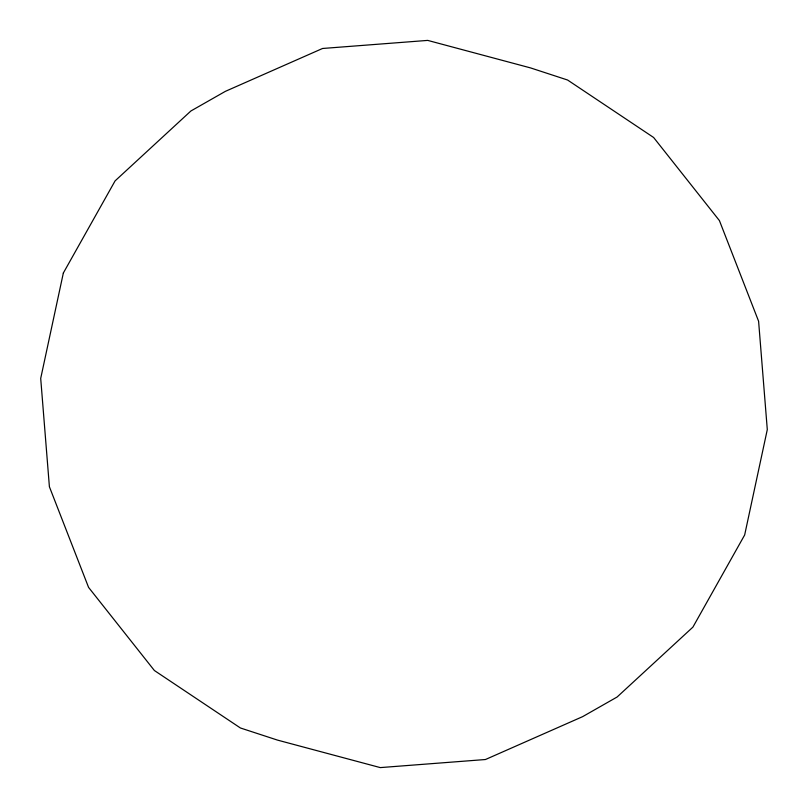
<?xml version="1.0" encoding="UTF-8"?>
<svg xmlns="http://www.w3.org/2000/svg" width="808" height="808" viewBox="0 0 808 808"><rect width="100%" height="100%" fill="white"/><g stroke="black" fill="none" stroke-linecap="round" stroke-linejoin="round"><path stroke-width="1.21" d="M63.337 273.023L40.703 378.417L49.399 486.749L88.577 587.396L154.389 670.519L240.41 727.978L277.447 740.088L380.285 767.6L485.446 759.52L582.629 716.645L617.11 697.011L692.91 627.119L744.663 534.977L767.297 429.583L758.601 321.251L719.423 220.604L653.611 137.481L567.59 80.022L530.553 67.912L427.715 40.4L322.554 48.48L225.371 91.355L190.89 110.989L115.09 180.881L63.337 273.023"/></g></svg>
